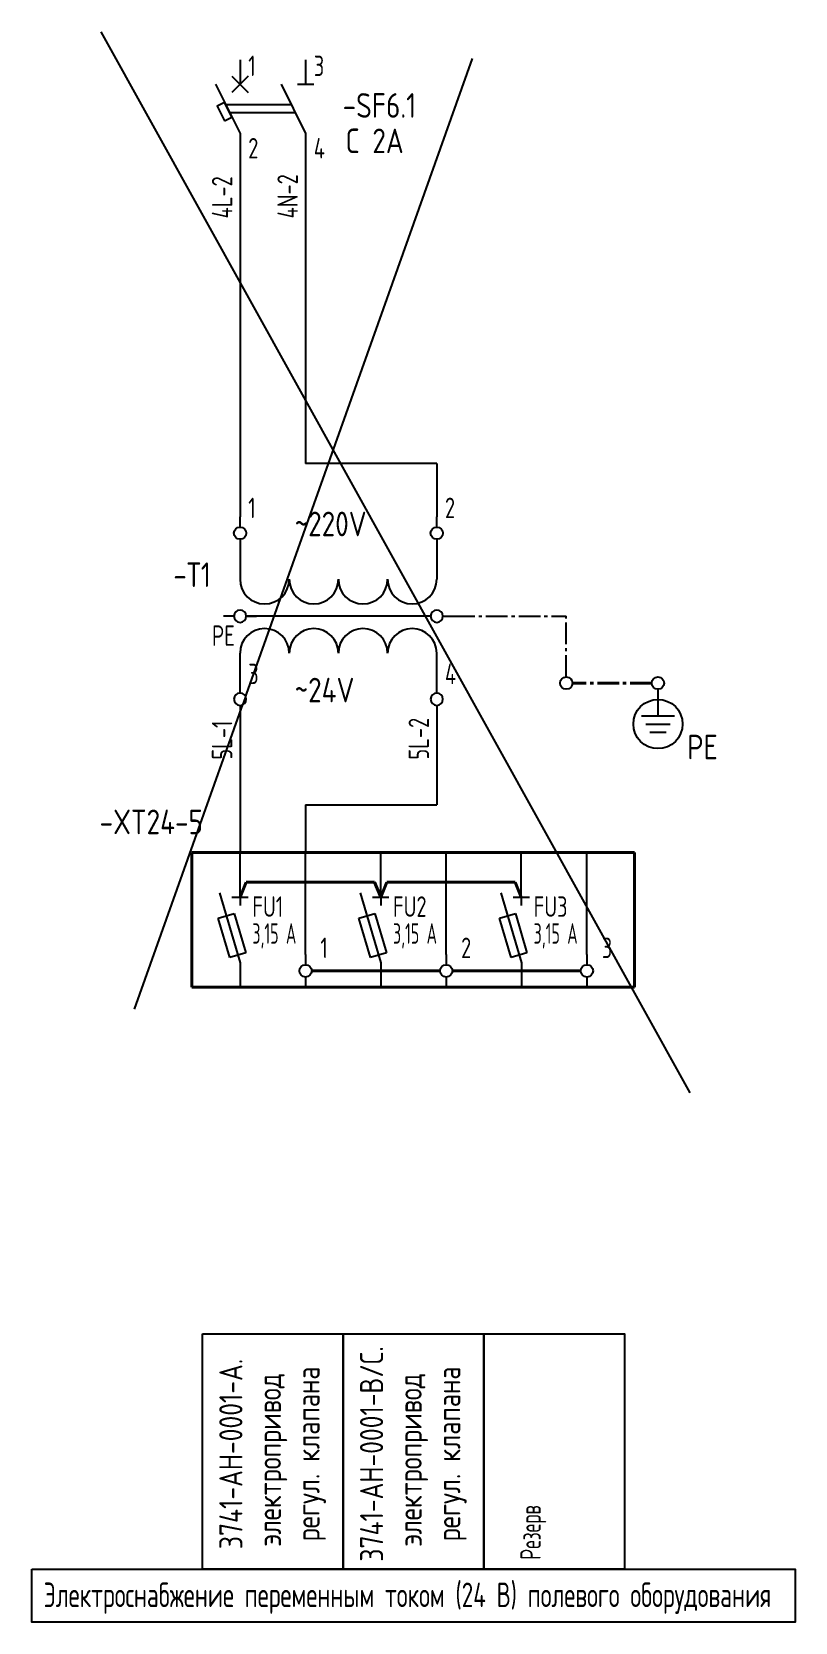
# Model space of a CAD drawing. Header units: millimetres. Extents: x 1235 to 19908, y 833 to 4314.
# Drawn here: x 3260.6 to 3353.7, y 3480.3 to 3674.3 of the extents above; entities that cross this region are included whole.
import ezdxf

# ---------------------------------------------------------------- set-up
doc = ezdxf.new("R2010")
doc.units = ezdxf.units.MM
doc.set_wipeout_variables(frame=1)
doc.linetypes.add('EPL_DASHLONGDOT', pattern=[1, 0.66, -0.12, 0.1, -0.12])
doc.styles.add('GOST-A 3-1', font='', dxfattribs={"height": 3})
doc.styles.add('GOSTA-2.5-1', font='', dxfattribs={"width": 0.9, "height": 2.5})
doc.styles.get("Standard").update_dxf_attribs({"font": 'arial.ttf'})
doc.styles.get('GOST-A 3-1').set_extended_font_data('GOST type A')
doc.styles.get('GOSTA-2.5-1').set_extended_font_data('GOST Type AU')

# ---------------------------------------------------------------- blocks, each defined once
blk = doc.blocks.new('A$C11D95457')
at = {"lineweight": 25, "ltscale": 4}
for p, q in [((3, 12), (3, 9)), ((11, 12), (11, 9)), ((2, 10), (4, 8)), ((4, 10), (2, 8)), ((0, 9), (3, 3)), ((8, 9), (11, 3)), ((9.25, 6.5), (1.25, 6.5)), ((9.75, 5.5), (1.75, 5.5)), ((3, 3), (3, 0)), ((11, 3), (11, 0))]:
    blk.add_line(p, q, dxfattribs=at)
at = {"lineweight": 25}
blk.add_line((10, 9), (12, 9), dxfattribs=at)
at = {"lineweight": 25, "ltscale": 4}
blk.add_lwpolyline([(1.11, 4.55), (2, 5), (1.11, 6.79), (0.21, 6.34)], close=True, dxfattribs=at)
blk = doc.blocks.new('A$C5C167954')
at = {"color": 0}
for p, q in [((0.75, 2.75), (0.75, 4)), ((0.75, 1.25), (0.75, 0))]:
    blk.add_line(p, q, dxfattribs=at)
blk.add_wipeout([(0.75, 2.75), (0.81, 2.75), (0.86, 2.74), (0.92, 2.73), (0.97, 2.72), (1.01, 2.7), (1.04, 2.69), (1.09, 2.67), (1.13, 2.65), (1.21, 2.6), (1.26, 2.55), (1.31, 2.5), (1.38, 2.41), (1.41, 2.35), (1.43, 2.31), (1.46, 2.23), (1.48, 2.18), (1.5, 2.08), (1.5, 2), (1.5, 1.94), (1.49, 1.87), (1.47, 1.8), (1.45, 1.73), (1.43, 1.69), (1.41, 1.64), (1.38, 1.59), (1.34, 1.54), (1.32, 1.51), (1.29, 1.48), (1.25, 1.44), (1.2, 1.4), (1.16, 1.37), (1.11, 1.34), (1.05, 1.31), (0.98, 1.28), (0.91, 1.27), (0.83, 1.25), (0.8, 1.25), (0.75, 1.25), (0.69, 1.25), (0.57, 1.27), (0.5, 1.29), (0.43, 1.32), (0.36, 1.36), (0.28, 1.42), (0.24, 1.45), (0.18, 1.51), (0.13, 1.57), (0.09, 1.64), (0.07, 1.69), (0.04, 1.75), (0.03, 1.79), (0.02, 1.84), (0.01, 1.9), (0, 1.96), (0, 2.02), (0, 2.08), (0.01, 2.13), (0.03, 2.2), (0.04, 2.25), (0.06, 2.3), (0.1, 2.37), (0.13, 2.42), (0.18, 2.49), (0.23, 2.55), (0.29, 2.6), (0.34, 2.63), (0.39, 2.66), (0.44, 2.68), (0.49, 2.7), (0.54, 2.72), (0.62, 2.74), (0.71, 2.75)], dxfattribs=at)
blk.add_circle((0.75, 2), 0.75, dxfattribs=at)
blk = doc.blocks.new('A$C2D160E4F')
at = {"color": 0}
for p, q in [((3, 9.56), (3, 8.31)), ((3, 8.31), (3, 6.31)), ((1, 6.31), (5, 6.31)), ((1.5, 5.31), (4.5, 5.31)), ((2, 4.31), (4, 4.31))]:
    blk.add_line(p, q, dxfattribs=at)
blk.add_circle((3, 5.31), 3, dxfattribs=at)
at = {"style": 'GOST-A 3-1'}
blk.add_text('PE', height=3, dxfattribs=at).set_placement((6.57, 1))

msp = doc.modelspace()

# ---------------------------------------------------------------- linework, layer by layer
at = {"color": 30, "lineweight": 25, "ltscale": 4}
msp.add_line((3286, 3658.9), (3286, 3615.15), dxfattribs=at)
at = {"color": 5, "lineweight": 25, "ltscale": 8}
for p in [(3294, 3658.9), (3310, 3621.66)]:
    msp.add_line(p, (3294, 3621.66), dxfattribs=at)
at = {"color": 0}
for p, q in [((3310, 3603.02), (3286, 3603.02)), ((3286, 3568.75), (3286, 3574.2)), ((3294, 3561.76), (3294, 3574.2)), ((3303.16, 3568.75), (3303.16, 3574.2)), ((3311.16, 3561.76), (3311.16, 3574.2)), ((3320.32, 3568.75), (3320.32, 3574.2)), ((3328.33, 3561.76), (3328.33, 3574.2)), ((3283.5, 3569.26), (3286, 3560.76)), ((3285, 3568.75), (3287, 3568.75)), ((3286, 3568.75), (3286, 3567.75)), ((3300.66, 3569.26), (3303.16, 3560.76)), ((3302.16, 3568.75), (3304.16, 3568.75)), ((3303.16, 3568.75), (3303.16, 3567.75)), ((3317.83, 3569.26), (3320.33, 3560.76)), ((3319.32, 3568.75), (3321.32, 3568.75)), ((3320.32, 3568.75), (3320.32, 3567.75)), ((3283.35, 3566.19), (3285.27, 3566.76)), ((3284.77, 3561.4), (3283.35, 3566.19)), ((3285.27, 3566.76), (3286.69, 3561.97)), ((3300.51, 3566.19), (3302.43, 3566.76)), ((3301.93, 3561.4), (3300.51, 3566.19)), ((3302.43, 3566.76), (3303.85, 3561.97)), ((3317.67, 3566.19), (3319.59, 3566.76)), ((3319.1, 3561.4), (3317.67, 3566.19)), ((3319.59, 3566.76), (3321.01, 3561.97)), ((3286.69, 3561.97), (3284.77, 3561.4)), ((3294, 3561.76), (3294, 3560.51)), ((3303.85, 3561.97), (3301.93, 3561.4)), ((3311.16, 3561.76), (3311.16, 3560.51)), ((3321.01, 3561.97), (3319.1, 3561.4)), ((3328.33, 3561.76), (3328.33, 3560.51)), ((3286, 3560.76), (3286, 3557.76)), ((3303.16, 3560.76), (3303.16, 3557.76)), ((3320.33, 3560.76), (3320.33, 3557.76)), ((3294, 3559.01), (3294, 3557.76)), ((3311.16, 3559.01), (3311.16, 3557.76)), ((3328.33, 3559.01), (3328.33, 3557.76))]:
    msp.add_line(p, q, dxfattribs=at)
at = {"color": 3, "linetype": 'EPL_DASHLONGDOT', "lineweight": 25, "ltscale": 4}
for p in [(3312, 3603.02), (3325.81, 3595.62)]:
    msp.add_line(p, (3325.81, 3603.02), dxfattribs=at)
at = {"color": 3, "linetype": 'EPL_DASHLONGDOT', "lineweight": 40, "ltscale": 4}
msp.add_line((3336.24, 3594.87), (3326.56, 3594.87), dxfattribs=at)
at = {"color": 1, "lineweight": 25, "ltscale": 4}
for q in [(3294, 3574.2), (3310, 3580.01)]:
    msp.add_line((3294, 3580.01), q, dxfattribs=at)
at = {"color": 0, "lineweight": 40}
for p, q in [((3280.14, 3574.2), (3334.11, 3574.2)), ((3280.14, 3557.76), (3280.14, 3574.2)), ((3334.11, 3574.2), (3334.11, 3557.76)), ((3334.11, 3557.76), (3280.14, 3557.76))]:
    msp.add_line(p, q, dxfattribs=at)
at = {"color": 1, "lineweight": 40, "ltscale": 4}
for p, q in [((3286, 3568.75), (3286.76, 3570.58)), ((3286.76, 3570.58), (3302.4, 3570.58)), ((3303.16, 3568.75), (3302.4, 3570.58)), ((3303.16, 3568.75), (3303.92, 3570.58)), ((3303.92, 3570.58), (3319.56, 3570.58)), ((3320.32, 3568.75), (3319.56, 3570.58))]:
    msp.add_line(p, q, dxfattribs=at)
at = {"color": 1, "linetype": 'Continuous', "lineweight": 40, "ltscale": 8}
for p, q in [((3294.75, 3559.76), (3310.41, 3559.76)), ((3311.91, 3559.76), (3327.58, 3559.76))]:
    msp.add_line(p, q, dxfattribs=at)
at = {"color": 0}
for points in [[(3281.42, 3515.48), (3298.58, 3515.48), (3298.58, 3486.79), (3281.42, 3486.79)], [(3298.58, 3515.48), (3315.75, 3515.48), (3315.75, 3486.79), (3298.58, 3486.79)], [(3315.75, 3515.48), (3332.91, 3515.48), (3332.91, 3486.79), (3315.75, 3486.79)], [(3260.6, 3486.79), (3353.73, 3486.79), (3353.73, 3480.32), (3260.6, 3480.32)]]:
    msp.add_lwpolyline(points, close=True, dxfattribs=at)
for centre in [(3325.81, 3594.87), (3336.99, 3594.87), (3294, 3559.76), (3311.16, 3559.76), (3328.33, 3559.76)]:
    msp.add_circle(centre, 0.75, dxfattribs=at)
for centre, start, end in [((3289, 3607.52), 180, 0), ((3295, 3607.52), 180, 0), ((3301, 3607.52), 180, 0), ((3307, 3607.52), 180, 0), ((3289, 3598.52), 0, 180), ((3295, 3598.52), 0, 180), ((3301, 3598.52), 0, 180), ((3307, 3598.52), 0, 180)]:
    msp.add_arc(centre, 3, start, end, dxfattribs=at)

# ---------------------------------------------------------------- block references
for name, p in [('A$C11D95457', (3283, 3658.9)), ('A$C5C167954', (3309.25, 3611.15)), ('A$C2D160E4F', (3333.99, 3584.56))]:
    msp.add_blockref(name, p, dxfattribs=at)
at = {"color": 0, "xscale": -1, "rotation": 180}
for p in [(3285.25, 3594.89), (3309.25, 3594.89)]:
    msp.add_blockref('A$C5C167954', p, dxfattribs=at)

# ---------------------------------------------------------------- texts
for s, height, style, width, p in [('1', 2.5, 'GOSTA-2.5-1', 0.9, (3287, 3668.9)), ('3', 2.5, 'GOSTA-2.5-1', 0.9, (3295, 3668.9)), ('2', 2.5, 'GOSTA-2.5-1', 0.9, (3287, 3658.85)), ('4', 2.5, 'GOSTA-2.5-1', 0.9, (3295, 3658.85)), ('PE', 2.5, 'GOSTA-2.5-1', 0.9, (3282.58, 3599.4)), ('FU1', 2.5, 'GOSTA-2.5-1', 0.9, (3287.5, 3566.35)), ('FU2', 2.5, 'GOSTA-2.5-1', 0.9, (3304.66, 3566.35)), ('FU3', 2.5, 'GOSTA-2.5-1', 0.9, (3321.82, 3566.35)), ('3,15 A', 2.5, 'GOSTA-2.5-1', 0.7, (3287.5, 3563.07)), ('3,15 A', 2.5, 'GOSTA-2.5-1', 0.7, (3304.66, 3563.07)), ('3,15 A', 2.5, 'GOSTA-2.5-1', 0.7, (3321.82, 3563.07)), ('1', 2.5, 'GOSTA-2.5-1', 0.9, (3295.8, 3561.32)), ('2', 2.5, 'GOSTA-2.5-1', 0.9, (3312.97, 3561.32)), ('3', 2.5, 'GOSTA-2.5-1', 0.9, (3330.13, 3561.32)), ('Электроснабжение переменным током (24 В) полевого оборудования', 3, 'GOST-A 3-1', 0.85, (3262.05, 3482.15))]:
    msp.add_text(s, height=height, dxfattribs=dict(style=style, width=width)).set_placement(p)
at = {"color": 2, "style": 'GOST-A 3-1'}
for s, p in [('-SF6.1', (3298.52, 3663.82)), ('C 2A', (3298.87, 3659.5))]:
    msp.add_text(s, height=3, dxfattribs=at).set_placement(p)
at = {"style": 'GOSTA-2.5-1'}
for s, width, p in [('4N-2', 0.9, (3293.06, 3651.54)), ('4L-2', 0.9, (3285.06, 3651.54)), ('Резерв', 0.8, (3322.69, 3487.93))]:
    msp.add_text(s, height=2.5, rotation=90, dxfattribs=dict(at, width=width)).set_placement(p)
at = {"style": 'GOST-A 3-1'}
for s, p in [('~220V', (3292.66, 3612.77)), ('-Т1', (3277.86, 3606.58)), ('~24V', (3292.66, 3592.51)), ('-XT24-5', (3268.87, 3576.43))]:
    msp.add_text(s, height=3, dxfattribs=at).set_placement(p)
at = {"char_height": 2.82222, "width": 31.3573, "attachment_point": 5, "rotation": 90}
for s, insert in [('{\\fGOST type A|b0|i0|c204|p34;3741-\\fGOST type A|b0|i0|c0|p34;AH-0001-B/\\fGOST type A|b0|i0|c204|p34;С.\\fGOST type A|b0|i0|c0|p34; \\fGOST type A|b0|i0|c204|p34;электропривод  регул. клапана}', (3307.14, 3500.84)), ('{\\fGOST type A|b0|i0|c204|p34;3741-\\fGOST type A|b0|i0|c0|p34;AH-0001-A\\fGOST type A|b0|i0|c204|p34;.\\fGOST type A|b0|i0|c0|p34; \\fGOST type A|b0|i0|c204|p34;электропривод  регул. клапана}', (3289.97, 3500.84))]:
    msp.add_mtext(s, dxfattribs=dict(at, insert=insert))

# ---------------------------------------------------------------- next in the draw order: linework, layer by layer
at = {"color": 5, "lineweight": 25, "ltscale": 8}
msp.add_line((3310, 3621.66), (3310, 3615.15), dxfattribs=at)
at = {"color": 0}
for p, q in [((3310, 3611.15), (3310, 3607.52)), ((3286, 3594.89), (3286, 3598.52)), ((3310, 3594.89), (3310, 3598.52))]:
    msp.add_line(p, q, dxfattribs=at)
at = {"color": 1, "lineweight": 25, "ltscale": 4}
for p, q in [((3286, 3590.89), (3286, 3574.2)), ((3310, 3590.89), (3310, 3580.01))]:
    msp.add_line(p, q, dxfattribs=at)

# ---------------------------------------------------------------- next in the draw order: block references
at = {"color": 0}
msp.add_blockref('A$C5C167954', (3285.25, 3611.15), dxfattribs=at)
at = {"color": 0, "xscale": -1, "rotation": 90}
for p in [(3288, 3603.77), (3312, 3603.77)]:
    msp.add_blockref('A$C5C167954', p, dxfattribs=at)

# ---------------------------------------------------------------- next in the draw order: texts
at = {"style": 'GOSTA-2.5-1', "width": 0.9}
for s, p in [('2', (3311, 3614.98)), ('3', (3287, 3594.73)), ('4', (3311, 3594.73))]:
    msp.add_text(s, height=2.5, dxfattribs=at).set_placement(p)
for s, p in [('5L-1', (3285.06, 3585.53)), ('5L-2', (3309.06, 3585.53))]:
    msp.add_text(s, height=2.5, rotation=90, dxfattribs=at).set_placement(p)

# ---------------------------------------------------------------- next in the draw order: linework, layer by layer
at = {"color": 1}
for p, q in [((3269.01, 3674.3), (3340.89, 3544.89)), ((3314.34, 3671.04), (3273.09, 3555.09))]:
    msp.add_line(p, q, dxfattribs=at)
at = {"color": 0}
msp.add_line((3286, 3611.15), (3286, 3607.52), dxfattribs=at)

# ---------------------------------------------------------------- next in the draw order: texts
at = {"style": 'GOSTA-2.5-1', "width": 0.9}
msp.add_text('1', height=2.5, dxfattribs=at).set_placement((3287, 3614.98))

doc.saveas('drawing.dxf')
